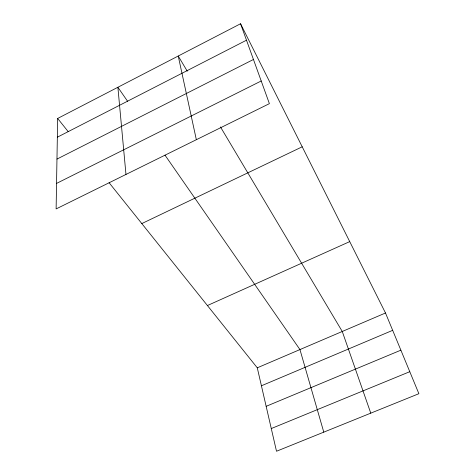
<?xml version="1.0" encoding="UTF-8"?>
<svg xmlns="http://www.w3.org/2000/svg" width="475" height="475" viewBox="0 0 475 475"><rect width="100%" height="100%" fill="white"/><g stroke="black" fill="none" stroke-linecap="round" stroke-linejoin="round"><path stroke-width="0.71" d="M57.659 118.459L56.115 208.929L269.396 103.645L240.552 23.75L57.659 118.459L68.252 131.694M57.338 137.198L246.489 40.197M56.964 159.095L253.448 59.482M56.549 183.409L261.214 80.982M141.805 223.577L302.213 146.805M207.421 305.538L349.725 241.615M257.278 367.816L385.498 312.995L418.885 393.704L276.509 451.25L257.278 367.816L109.113 182.732M261.422 385.789L392.671 330.333M266.154 406.321L400.876 350.176M271.278 428.551L409.782 371.693M127.585 101.258L117.883 87.275L125.976 174.444M164.991 155.147L299.951 349.57L323.784 432.143M187.263 71.185L178.232 56.02L196.347 139.703M220.459 126.932L342.267 331.479L370.773 413.149M240.552 23.75L385.498 312.995"/></g></svg>
